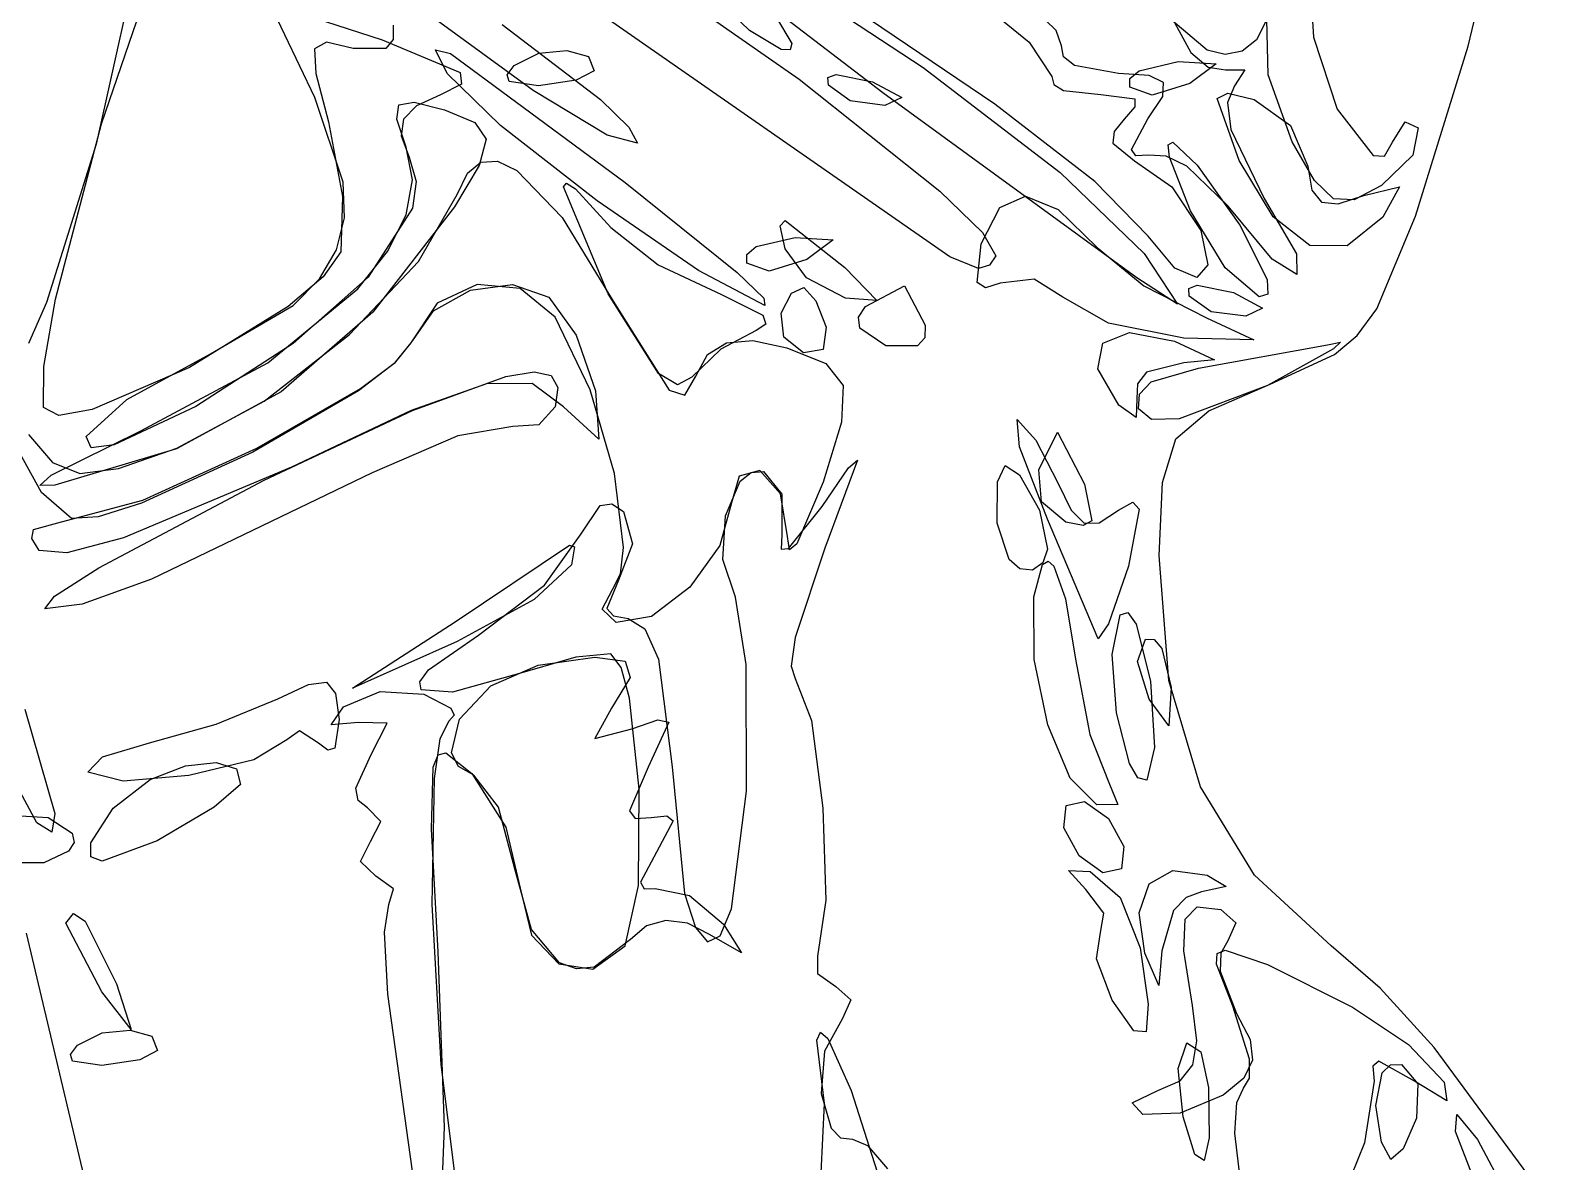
# Model space of a CAD drawing. Extents: x -886 to 651, y -59 to 942.
# Drawn here: x -249.54 to -219.78, y 93.74 to 116 of the extents above; entities that cross this region are included whole.
import ezdxf

# ---------------------------------------------------------------- set-up
doc = ezdxf.new("R2010")
doc.units = 0

msp = doc.modelspace()

# ---------------------------------------------------------------- linework, layer by layer
at = {"layer": 'Layer 1'}
for p, q in [((-221.26427, 115.685579), (-220.086451, 120.523096)), ((-239.648161, 114.81087), (-244.0268, 118.00767)), ((-235.564027, 117.618426), (-231.98357, 115.26492)), ((-248.14056, 114.156866), (-247.031159, 117.402456)), ((-232.77609, 114.76481), (-236.07444, 117.296335)), ((-247.495391, 117.118449), (-248.24662, 113.75469)), ((-237.56383, 117.229003), (-234.417491, 115.036289)), ((-231.4571, 111.54111), (-239.0161, 116.80061)), ((-231.15275, 116.78658), (-229.894746, 115.763696)), ((-243.94576, 114.67448), (-244.82742, 116.52186)), ((-244.82742, 116.52186), (-242.61849, 115.80739)), ((-235.393904, 115.992698), (-236.06446, 116.6436)), ((-229.368706, 115.99101), (-229.79433, 116.405212)), ((-227.27443, 116.580827), (-226.7167, 115.559323)), ((-224.351615, 116.609297), (-224.306834, 115.863034)), ((-242.40381, 116.09336), (-242.401459, 115.814835)), ((-240.26111, 116.11027), (-238.327719, 114.634452)), ((-234.88779, 116.27687), (-234.562876, 115.733688)), ((-230.568974, 114.539484), (-233.034935, 116.21025)), ((-226.398728, 115.603945), (-227.069524, 116.176354)), ((-225.22602, 116.20883), (-225.42822, 115.808369)), ((-225.19593, 115.122175), (-225.22399, 116.20818)), ((-242.61849, 115.80739), (-241.084572, 115.164361)), ((-242.401459, 115.814835), (-242.54676, 115.637586)), ((-234.77137, 115.61487), (-235.393904, 115.992698)), ((-229.25918, 115.6888), (-229.368706, 115.99101)), ((-225.42822, 115.808369), (-225.709703, 115.582208)), ((-224.306834, 115.863034), (-223.83653, 114.44668)), ((-243.718213, 115.759774), (-243.950856, 115.630505)), ((-243.950856, 115.630505), (-243.926116, 115.144911)), ((-243.19275, 115.63752), (-243.718213, 115.759774)), ((-242.54676, 115.637586), (-243.19275, 115.63752)), ((-241.34007, 115.14633), (-241.572631, 115.611089)), ((-241.572631, 115.611089), (-241.277744, 115.53764)), ((-241.277744, 115.53764), (-237.8447, 113.0029)), ((-240.02779, 115.30422), (-239.541403, 115.544973)), ((-239.541403, 115.544973), (-238.989248, 115.598805)), ((-238.989248, 115.598805), (-238.56239, 115.47866)), ((-234.598537, 115.610372), (-234.77137, 115.61487)), ((-234.562876, 115.733688), (-234.598537, 115.610372)), ((-229.894746, 115.763696), (-229.44903, 115.08948)), ((-229.224365, 115.47465), (-229.25918, 115.6888)), ((-226.7167, 115.559323), (-226.379085, 115.272565)), ((-226.04252, 115.518137), (-226.398728, 115.603945)), ((-225.709703, 115.582208), (-226.04252, 115.518137)), ((-222.299674, 112.339529), (-221.26427, 115.685579)), ((-240.165787, 115.122237), (-240.02779, 115.30422)), ((-238.4519, 115.19748), (-238.803076, 115.014852)), ((-238.56239, 115.47866), (-238.4519, 115.19748)), ((-238.4519, 115.19748), (-238.4519, 115.19748)), ((-231.98357, 115.26492), (-229.287787, 113.201852)), ((-231.98357, 115.26492), (-231.98357, 115.26492)), ((-229.002211, 115.300249), (-229.224365, 115.47465)), ((-228.14246, 115.14272), (-229.002211, 115.300249)), ((-227.914068, 115.048491), (-227.732599, 115.201518)), ((-227.732599, 115.201518), (-226.9657, 115.37991)), ((-226.9657, 115.37991), (-226.21641, 115.33611)), ((-226.21641, 115.33611), (-226.739, 114.94791)), ((-226.379085, 115.272565), (-226.03354, 115.22116)), ((-226.03354, 115.22116), (-225.657594, 115.214939)), ((-225.657594, 115.214939), (-225.85917, 114.90655)), ((-243.926116, 115.144911), (-243.67943, 114.19819)), ((-241.058399, 114.937072), (-241.47592, 114.72507)), ((-240.295989, 114.122813), (-241.34007, 115.14633)), ((-241.084572, 115.164361), (-241.058399, 114.937072)), ((-240.123109, 114.98723), (-240.165787, 115.122237)), ((-239.54624, 114.90046), (-240.123109, 114.98723)), ((-238.803076, 115.014852), (-239.54624, 114.90046)), ((-234.417491, 115.036289), (-231.655056, 112.829855)), ((-233.853079, 115.066285), (-233.691715, 115.129045)), ((-233.84592, 114.91665), (-233.853079, 115.066285)), ((-233.41798, 114.607461), (-233.84592, 114.91665)), ((-233.691715, 115.129045), (-232.97741, 114.98495)), ((-232.97741, 114.98495), (-232.403406, 114.676714)), ((-229.44903, 115.08948), (-229.414079, 114.929679)), ((-229.414079, 114.929679), (-229.220797, 114.809409)), ((-227.537571, 115.106719), (-228.14246, 115.14272)), ((-227.91917, 114.875), (-227.914068, 115.048491)), ((-227.253469, 114.968606), (-227.537571, 115.106719)), ((-226.739, 114.9479), (-227.47898, 114.718209)), ((-227.268502, 114.695278), (-227.253469, 114.968606)), ((-226.739, 114.94791), (-226.739, 114.9479)), ((-225.85917, 114.90655), (-225.994691, 114.57356)), ((-224.72702, 113.79917), (-225.19593, 115.122175)), ((-243.386692, 113.009544), (-243.94576, 114.67448)), ((-241.47592, 114.72509), (-241.948145, 114.508343)), ((-241.47592, 114.72507), (-241.47592, 114.72509)), ((-238.197411, 113.934571), (-239.648161, 114.81087)), ((-238.327719, 114.634452), (-237.769301, 114.09013)), ((-232.73273, 114.51878), (-233.41798, 114.607461)), ((-227.77779, 111.1268), (-232.77609, 114.76481)), ((-232.403406, 114.676714), (-232.73274, 114.51871)), ((-229.220797, 114.809409), (-228.48567, 114.73411)), ((-228.48567, 114.73411), (-227.819842, 114.649421)), ((-227.47898, 114.718209), (-227.91917, 114.875)), ((-227.819842, 114.649421), (-227.815597, 114.489047)), ((-227.56102, 114.25363), (-227.268502, 114.695278)), ((-226.200936, 114.657179), (-225.992869, 114.759681)), ((-225.76886, 113.43475), (-226.200936, 114.657179)), ((-225.992869, 114.759681), (-225.47484, 114.63409)), ((-225.47484, 114.63409), (-224.755133, 114.12052)), ((-242.332585, 114.247408), (-242.292608, 114.52978)), ((-242.292608, 114.52978), (-241.992497, 114.579869)), ((-241.948145, 114.508343), (-242.200774, 114.247181)), ((-241.992497, 114.579869), (-241.39706, 114.43208)), ((-241.39706, 114.43208), (-240.800158, 114.183081)), ((-232.73274, 114.51871), (-232.73273, 114.51878)), ((-228.606118, 113.020621), (-230.568974, 114.539484)), ((-227.815597, 114.489047), (-228.02949, 114.24893)), ((-225.994691, 114.57356), (-225.929245, 114.04418)), ((-223.83653, 114.44668), (-223.133523, 113.534979)), ((-249.042068, 110.707218), (-248.14056, 114.156866)), ((-243.67943, 114.19819), (-243.402006, 112.726066)), ((-242.14762, 113.69835), (-242.332585, 114.247408)), ((-242.200774, 114.247181), (-242.24523, 113.918942)), ((-240.800158, 114.183081), (-240.575376, 113.854216)), ((-238.38975, 112.642914), (-240.295989, 114.122813)), ((-237.769301, 114.09013), (-237.59951, 113.77695)), ((-228.225367, 114.005206), (-228.253354, 113.775086)), ((-228.02949, 114.24893), (-228.225367, 114.005206)), ((-227.883954, 113.649312), (-227.56102, 114.25363)), ((-225.929245, 114.04418), (-225.27248, 112.6875)), ((-224.755133, 114.12052), (-224.418, 113.32)), ((-222.7494, 113.79264), (-222.501804, 114.196159)), ((-222.501804, 114.196159), (-222.24685, 114.0744)), ((-222.24685, 114.0744), (-222.35059, 113.537521)), ((-248.24662, 113.75469), (-249.21987, 110.638599)), ((-242.24523, 113.918942), (-242.09294, 113.50096)), ((-240.575376, 113.854216), (-240.711332, 113.337043)), ((-237.59951, 113.77695), (-238.197411, 113.934571)), ((-228.253354, 113.775086), (-227.82423, 113.42977)), ((-227.160349, 113.743054), (-227.072679, 113.796029)), ((-227.136405, 113.501049), (-227.160349, 113.743054)), ((-227.072679, 113.796029), (-226.592048, 113.343445)), ((-224.285076, 113.043419), (-224.72702, 113.79917)), ((-222.907575, 113.521234), (-222.7494, 113.79264)), ((-242.024209, 113.055663), (-242.14762, 113.69835)), ((-242.09294, 113.50096), (-241.950677, 113.02241)), ((-240.945824, 113.186113), (-240.677907, 113.403388)), ((-240.677907, 113.403388), (-240.350192, 113.419778)), ((-240.350192, 113.419778), (-239.97014, 113.240378)), ((-227.799398, 113.528283), (-227.883954, 113.649312)), ((-227.82423, 113.42977), (-227.092966, 112.917439)), ((-227.55102, 113.54214), (-227.799398, 113.528283)), ((-227.20511, 113.519587), (-227.55102, 113.54214)), ((-226.793708, 113.321919), (-227.20511, 113.519587)), ((-226.72413, 112.44139), (-227.136405, 113.501049)), ((-225.096622, 112.327788), (-225.76886, 113.43475)), ((-223.133523, 113.534979), (-222.907575, 113.521234)), ((-222.35059, 113.537521), (-222.96541, 112.94299)), ((-240.711332, 113.337043), (-241.19664, 112.52312)), ((-241.14648, 112.76286), (-240.945824, 113.186113)), ((-239.97014, 113.240378), (-239.082876, 112.314576)), ((-229.287787, 113.201852), (-227.63674, 111.60776)), ((-225.98055, 112.53361), (-226.793708, 113.321919)), ((-226.592048, 113.343445), (-225.75361, 112.16041)), ((-224.418, 113.32), (-224.338056, 112.85259)), ((-224.418, 113.32), (-224.418, 113.32)), ((-243.362707, 112.308599), (-243.386692, 113.009544)), ((-242.150698, 112.367002), (-242.024209, 113.055663)), ((-241.950677, 113.02241), (-242.027555, 112.498421)), ((-239.056637, 112.919586), (-238.993258, 112.987649)), ((-238.17469, 110.81437), (-239.056637, 112.919586)), ((-238.993258, 112.987649), (-238.816187, 112.8759)), ((-238.816187, 112.8759), (-238.12069, 112.11994)), ((-237.8447, 113.0029), (-235.63684, 111.231468)), ((-237.8447, 113.0029), (-237.8447, 113.0029)), ((-231.655056, 112.829855), (-230.816348, 112.018215)), ((-227.55559, 111.94838), (-228.606118, 113.020621)), ((-227.092966, 112.917439), (-226.52167, 112.05557)), ((-224.338056, 112.85259), (-224.150455, 112.612939)), ((-223.909796, 112.680705), (-224.285076, 113.043419)), ((-222.96541, 112.94299), (-223.502726, 112.663179)), ((-223.31207, 112.74386), (-222.611286, 112.918371)), ((-222.611286, 112.918371), (-222.94239, 112.32237)), ((-243.402006, 112.726066), (-243.43461, 111.63894)), ((-241.19664, 112.52312), (-242.804484, 110.453518)), ((-241.904392, 111.449435), (-241.14648, 112.76286)), ((-241.19664, 112.52312), (-241.19664, 112.52312)), ((-236.397456, 111.273803), (-238.38975, 112.642914)), ((-230.84309, 111.79802), (-230.474174, 112.508744)), ((-230.474174, 112.508744), (-229.966489, 112.733011)), ((-229.966489, 112.733011), (-229.326614, 112.471033)), ((-225.116573, 111.493712), (-225.98055, 112.53361)), ((-225.27248, 112.6875), (-224.642586, 111.596727)), ((-224.150455, 112.612939), (-223.820144, 112.582783)), ((-223.502726, 112.663179), (-223.909796, 112.680705)), ((-223.820144, 112.582783), (-223.31207, 112.74386)), ((-243.515691, 111.679103), (-243.362707, 112.308599)), ((-242.027555, 112.498421), (-242.89838, 111.13922)), ((-242.51292, 111.64752), (-242.150698, 112.367002)), ((-239.082876, 112.314576), (-238.07581, 110.66673)), ((-234.792442, 112.146766), (-234.697811, 112.256442)), ((-234.697811, 112.256442), (-233.52044, 111.33282)), ((-229.326614, 112.471033), (-228.56113, 111.72302)), ((-226.040031, 111.322746), (-226.72413, 112.44139)), ((-224.376243, 111.763479), (-225.096622, 112.327788)), ((-222.94239, 112.32237), (-223.645555, 111.75671)), ((-223.058194, 110.518255), (-222.299674, 112.339529)), ((-238.12069, 112.11994), (-238.12065, 112.11994)), ((-238.12065, 112.11994), (-237.192506, 111.382944)), ((-235.265406, 111.740097), (-234.4985, 111.91849)), ((-234.69712, 111.69955), (-234.792442, 112.146766)), ((-234.4985, 111.91849), (-233.749214, 111.874689)), ((-230.816348, 112.018215), (-230.55187, 111.55921)), ((-227.031995, 111.318328), (-227.55559, 111.94838)), ((-226.52167, 112.05557), (-226.382381, 111.385679)), ((-225.75361, 112.16041), (-225.75362, 112.16039)), ((-225.75362, 112.16039), (-225.218412, 111.090686)), ((-243.850596, 111.108879), (-243.515691, 111.679103)), ((-243.43461, 111.63894), (-243.779012, 111.144984)), ((-243.096708, 110.912372), (-242.51292, 111.64752)), ((-235.446874, 111.587071), (-235.265406, 111.740097)), ((-234.273789, 111.125057), (-234.69712, 111.69955)), ((-233.749214, 111.874689), (-234.2718, 111.48648)), ((-230.919651, 111.034615), (-230.84309, 111.79802)), ((-228.56113, 111.72308), (-227.63853, 110.968279)), ((-228.56113, 111.72302), (-228.56113, 111.72308)), ((-223.645555, 111.75671), (-224.376243, 111.763479)), ((-243.263516, 110.011514), (-241.904392, 111.449435)), ((-237.192506, 111.382944), (-235.95066, 110.79813)), ((-235.45197, 111.41358), (-235.446874, 111.587071)), ((-235.01178, 111.256796), (-235.45197, 111.41358)), ((-234.2718, 111.48648), (-235.01178, 111.256796)), ((-234.2718, 111.48648), (-234.2718, 111.48648)), ((-233.52044, 111.33282), (-233.52041, 111.33282)), ((-233.52041, 111.33282), (-232.895136, 110.682159)), ((-230.893418, 111.311206), (-231.4571, 111.54111)), ((-230.680026, 111.375767), (-230.893418, 111.311206)), ((-230.55187, 111.55921), (-230.680026, 111.375767)), ((-227.63674, 111.60776), (-226.979652, 110.608377)), ((-226.596707, 111.135346), (-227.031995, 111.318328)), ((-226.382381, 111.385679), (-226.596707, 111.135346)), ((-225.37565, 110.75161), (-226.040031, 111.322746)), ((-224.630601, 111.190107), (-225.116573, 111.493712)), ((-224.642586, 111.596727), (-224.630601, 111.190107)), ((-243.779012, 111.144984), (-244.467449, 110.560205)), ((-244.372373, 110.585755), (-243.850596, 111.108879)), ((-242.89838, 111.13922), (-244.36889, 109.834361)), ((-235.09521, 110.58265), (-236.397456, 111.273803)), ((-235.63684, 111.231468), (-235.112638, 110.727025)), ((-233.50911, 110.72917), (-234.273789, 111.125057)), ((-230.757282, 110.930555), (-230.919651, 111.034615)), ((-229.797856, 111.099216), (-230.46489, 111.01929)), ((-229.23655, 110.74433), (-229.797856, 111.099216)), ((-226.979652, 110.608377), (-227.77779, 111.1268)), ((-225.218412, 111.090686), (-225.204274, 110.806707)), ((-244.872311, 109.455699), (-243.096708, 110.912372)), ((-241.613824, 110.477989), (-240.882963, 110.881882)), ((-240.751669, 110.994828), (-241.54165, 110.625627)), ((-240.882963, 110.881882), (-240.059562, 110.99325)), ((-239.903869, 110.917167), (-240.751669, 110.994828)), ((-240.059562, 110.99325), (-239.34401, 110.74566)), ((-239.21728, 110.35365), (-239.903869, 110.917167)), ((-239.34401, 110.74566), (-238.802843, 109.999166)), ((-239.34401, 110.74566), (-239.34401, 110.74566)), ((-237.185206, 109.243069), (-238.17469, 110.81437)), ((-235.95066, 110.79813), (-235.135774, 110.392866)), ((-235.112638, 110.727025), (-235.09521, 110.58265)), ((-234.77383, 110.43184), (-234.568119, 110.823603)), ((-234.568119, 110.823603), (-234.33102, 110.93932)), ((-234.33102, 110.93932), (-234.094835, 110.676088)), ((-232.895136, 110.682159), (-233.50911, 110.72917)), ((-233.11848, 110.56161), (-232.34677, 110.96658)), ((-232.34677, 110.96658), (-231.9418, 110.19488)), ((-230.46489, 111.01929), (-230.757282, 110.930555)), ((-228.337106, 110.234488), (-229.23655, 110.74433)), ((-227.63853, 110.968279), (-226.41002, 110.34067)), ((-226.755525, 110.917503), (-226.594164, 110.980261)), ((-226.74836, 110.76787), (-226.755525, 110.917503)), ((-226.320429, 110.458676), (-226.74836, 110.76787)), ((-226.594164, 110.980261), (-225.87986, 110.83617)), ((-225.87986, 110.83617), (-225.305848, 110.527926)), ((-225.204274, 110.806707), (-225.37565, 110.75161)), ((-249.21987, 110.638599), (-249.575836, 109.835858)), ((-249.272046, 109.381369), (-249.042068, 110.707218)), ((-244.467449, 110.560205), (-246.408986, 109.363237)), ((-245.99635, 109.6321), (-244.372373, 110.585755)), ((-242.804484, 110.453518), (-244.604555, 108.883625)), ((-241.54165, 110.625627), (-242.05478, 109.84856)), ((-242.05176, 109.848), (-241.613824, 110.477989)), ((-238.07585, 110.66673), (-236.97708, 108.916233)), ((-238.07581, 110.66673), (-238.07585, 110.66673)), ((-234.720309, 109.959279), (-234.77383, 110.43184)), ((-234.094835, 110.676088), (-233.89132, 110.15679)), ((-233.255747, 110.35376), (-233.11848, 110.56161)), ((-225.63518, 110.36999), (-226.320429, 110.458676)), ((-225.305848, 110.527926), (-225.63518, 110.36993)), ((-223.444028, 109.99087), (-223.058194, 110.518255)), ((-238.52821, 108.924912), (-239.21728, 110.35365)), ((-235.073156, 110.218624), (-235.26735, 110.09117)), ((-235.135774, 110.392866), (-235.073156, 110.218624)), ((-233.89132, 110.15679), (-233.947059, 109.71828)), ((-233.89132, 110.15679), (-233.89132, 110.15679)), ((-233.225147, 110.138979), (-233.255747, 110.35376)), ((-232.7135, 109.7899), (-233.225147, 110.138979)), ((-231.9418, 110.19488), (-231.946943, 109.945845)), ((-231.9418, 110.19488), (-231.9418, 110.19488)), ((-226.85711, 109.94174), (-228.337106, 110.234488)), ((-226.41002, 110.34067), (-225.481314, 109.908278)), ((-225.63518, 110.36993), (-225.63518, 110.36999)), ((-244.36889, 109.834361), (-246.285914, 108.593121)), ((-244.942577, 108.703333), (-243.263516, 110.011514)), ((-242.05478, 109.84856), (-242.38291, 109.441708)), ((-242.366449, 109.459303), (-242.05176, 109.848)), ((-238.802843, 109.999166), (-238.42732, 108.90339)), ((-236.220413, 109.615971), (-235.850776, 109.849116)), ((-235.26735, 110.09117), (-235.961464, 109.726325)), ((-235.850776, 109.849116), (-235.333751, 109.893571)), ((-235.333751, 109.893571), (-234.66189, 109.75167)), ((-234.33414, 109.64931), (-234.720309, 109.959279)), ((-231.946943, 109.945845), (-232.094149, 109.786478)), ((-228.543494, 109.336607), (-228.447433, 109.839551)), ((-228.447433, 109.839551), (-227.92053, 110.049525)), ((-227.92053, 110.049525), (-227.03616, 109.88256)), ((-227.03616, 109.88256), (-226.253835, 109.516238)), ((-225.481314, 109.908278), (-226.85711, 109.94174)), ((-224.02999, 109.80588), (-223.775918, 109.861777)), ((-223.775918, 109.861777), (-223.914083, 109.730052)), ((-223.893129, 109.618433), (-223.444028, 109.99087)), ((-247.644099, 108.73334), (-245.99635, 109.6321)), ((-235.961464, 109.726325), (-236.53227, 109.17287)), ((-236.45011, 109.1918), (-236.220413, 109.615971)), ((-234.66189, 109.75167), (-233.898129, 109.440791)), ((-233.947059, 109.71828), (-234.33414, 109.64931)), ((-232.094149, 109.786478), (-232.7135, 109.7899)), ((-226.56698, 109.34794), (-224.02999, 109.80588)), ((-223.914083, 109.730052), (-225.212, 109.0084)), ((-225.15778, 109.036739), (-223.893129, 109.618433)), ((-249.27867, 108.5751), (-249.272046, 109.381369)), ((-246.408986, 109.363237), (-248.324351, 108.538162)), ((-247.36417, 108.11822), (-244.872311, 109.455699)), ((-242.38291, 109.441708), (-243.088486, 108.906927)), ((-243.047438, 108.947951), (-242.366449, 109.459303)), ((-240.188574, 109.188661), (-239.633275, 109.276211)), ((-239.633275, 109.276211), (-239.29791, 109.202821)), ((-236.815914, 109.019572), (-237.185206, 109.243069)), ((-233.898129, 109.440791), (-233.555275, 109.010826)), ((-228.13534, 108.62466), (-228.543494, 109.336607)), ((-227.589405, 109.269284), (-227.768433, 109.039903)), ((-226.85475, 109.45443), (-227.589405, 109.269284)), ((-227.497581, 109.083202), (-226.56698, 109.34794)), ((-226.253835, 109.516238), (-226.85475, 109.45443)), ((-226.85475, 109.45443), (-226.85475, 109.45443)), ((-245.086994, 107.773122), (-243.047438, 108.947951)), ((-240.568778, 109.044612), (-242.048331, 108.519784)), ((-242.0253, 108.513986), (-240.188574, 109.188661)), ((-239.669608, 109.045052), (-240.568778, 109.044612)), ((-239.05393, 108.58666), (-239.669608, 109.045052)), ((-239.29791, 109.202821), (-239.165899, 108.972678)), ((-239.165899, 108.972678), (-239.22066, 108.58997)), ((-236.53227, 109.17287), (-236.815914, 109.019572)), ((-236.665587, 108.822048), (-236.45011, 109.1918)), ((-233.555275, 109.010826), (-233.586986, 108.290426)), ((-227.768433, 109.039903), (-227.78139, 108.75014)), ((-227.727576, 108.837249), (-227.497581, 109.083202)), ((-225.212, 109.0084), (-226.944951, 108.352474)), ((-226.365431, 108.511151), (-225.15778, 109.036739)), ((-225.212, 109.0084), (-225.212, 109.0084)), ((-248.43888, 108.0084), (-247.644099, 108.73334)), ((-244.604555, 108.883625), (-246.666736, 107.764789)), ((-246.6603, 107.77913), (-244.942577, 108.703333)), ((-243.088486, 108.906927), (-245.166304, 107.694885)), ((-238.052292, 107.275078), (-238.52821, 108.924912)), ((-238.42732, 108.90339), (-238.358751, 107.951551)), ((-236.97708, 108.916233), (-236.665587, 108.822048)), ((-227.78139, 108.75014), (-227.792743, 108.377837)), ((-227.74899, 108.55046), (-227.727576, 108.837249)), ((-248.980071, 108.418246), (-249.27867, 108.5751)), ((-248.324351, 108.538162), (-248.980071, 108.418246)), ((-246.285914, 108.593121), (-247.894295, 107.842226)), ((-244.94074, 107.14529), (-242.0253, 108.513986)), ((-242.048331, 108.519784), (-244.40516, 107.40501)), ((-239.22066, 108.58997), (-239.540062, 108.233636)), ((-239.22066, 108.58997), (-239.22066, 108.58997)), ((-238.358751, 107.951551), (-239.05393, 108.58666)), ((-227.792743, 108.377837), (-228.13534, 108.62466)), ((-227.487716, 108.340281), (-227.74899, 108.55046)), ((-226.944951, 108.352474), (-227.487716, 108.340281)), ((-227.012001, 107.958675), (-226.365431, 108.511151)), ((-249.131447, 107.24558), (-247.36417, 108.11822)), ((-240.05049, 108.20311), (-241.130715, 108.018348)), ((-239.540062, 108.233636), (-240.05049, 108.20311)), ((-233.586986, 108.290426), (-233.94692, 107.10824)), ((-230.088955, 107.804725), (-230.1305, 108.339104)), ((-230.1305, 108.339104), (-229.762596, 107.931069)), ((-229.70836, 107.34687), (-229.3398, 108.09265)), ((-229.3398, 108.09265), (-228.80917, 107.06662)), ((-249.32283, 106.906989), (-249.85406, 107.87034)), ((-249.5749, 108.04203), (-249.101505, 107.494648)), ((-246.666736, 107.764789), (-249.06091, 107.04836)), ((-248.34676, 107.784009), (-248.43888, 108.0084)), ((-247.894295, 107.842226), (-248.34676, 107.784009)), ((-247.804566, 107.377664), (-246.6603, 107.77913)), ((-247.327772, 106.755198), (-245.086994, 107.773122)), ((-241.130715, 108.018348), (-242.82006, 107.2912)), ((-229.53312, 106.377824), (-230.088955, 107.804725)), ((-229.762596, 107.931069), (-229.33401, 107.092084)), ((-227.27662, 107.102376), (-227.012001, 107.958675)), ((-249.101505, 107.494648), (-248.564847, 107.278015)), ((-245.166304, 107.694885), (-247.35689, 106.695056)), ((-233.271769, 107.538455), (-233.91324, 105.807301)), ((-233.449905, 107.390658), (-233.271769, 107.538455)), ((-249.353763, 107.04499), (-249.131447, 107.24558)), ((-248.564847, 107.278015), (-247.804566, 107.377664)), ((-244.40516, 107.40501), (-247.705248, 106.011822)), ((-242.82006, 107.2912), (-247.157535, 105.201738)), ((-237.877706, 105.824439), (-238.052292, 107.275078)), ((-235.602897, 107.225976), (-235.7531, 106.70294)), ((-235.19336, 107.33535), (-235.602897, 107.225976)), ((-235.577931, 107.126607), (-235.367228, 107.30096)), ((-235.367228, 107.30096), (-235.12357, 107.314151)), ((-234.788911, 106.877474), (-235.19336, 107.33535)), ((-235.12357, 107.314151), (-234.763657, 106.87015)), ((-233.96454, 106.630171), (-233.449905, 107.390658)), ((-230.516413, 107.115369), (-230.367116, 107.433802)), ((-230.367116, 107.433802), (-230.088709, 107.249522)), ((-230.088709, 107.249522), (-229.69438, 106.55839)), ((-229.653342, 106.721884), (-229.70836, 107.34687)), ((-249.06091, 107.04836), (-249.353763, 107.04499)), ((-248.7289, 106.39006), (-249.32283, 106.906989)), ((-248.191914, 105.423319), (-244.94074, 107.14529)), ((-235.866336, 106.44798), (-235.577931, 107.126607)), ((-234.65096, 106.0367), (-234.788911, 106.877474)), ((-234.763657, 106.87015), (-234.76073, 106.071451)), ((-233.94692, 107.10824), (-234.46553, 105.892164)), ((-230.52341, 106.29836), (-230.516413, 107.115369)), ((-229.33401, 107.092084), (-229.069592, 106.553843)), ((-229.33401, 107.092084), (-229.33401, 107.092084)), ((-228.80917, 107.06662), (-228.662322, 106.349345)), ((-228.80917, 107.06662), (-228.80917, 107.06662)), ((-227.33842, 105.665319), (-227.27662, 107.102376)), ((-248.92712, 106.32586), (-247.327772, 106.755198)), ((-247.35689, 106.695056), (-248.203426, 106.42554)), ((-238.70447, 106.089321), (-238.330425, 106.65059)), ((-238.330425, 106.65059), (-238.101673, 106.682501)), ((-238.101673, 106.682501), (-237.87718, 106.531451)), ((-235.7531, 106.70294), (-235.976989, 105.863573)), ((-234.630497, 105.801916), (-233.96454, 106.630171)), ((-229.69438, 106.55839), (-229.535931, 105.791528)), ((-229.69438, 106.55839), (-229.69438, 106.55839)), ((-229.17774, 106.32084), (-229.653342, 106.721884)), ((-228.517001, 106.30692), (-228.14014, 106.558614)), ((-228.14014, 106.558614), (-227.861004, 106.713942)), ((-227.734871, 106.579172), (-227.94389, 105.452184)), ((-227.861004, 106.713942), (-227.734871, 106.579172)), ((-249.477651, 106.179126), (-248.92712, 106.32586)), ((-248.203426, 106.42554), (-248.7289, 106.39006)), ((-237.87718, 106.531451), (-237.69699, 105.893246)), ((-235.920519, 105.58539), (-235.866336, 106.44798)), ((-230.291914, 105.583486), (-230.52341, 106.29836)), ((-228.54038, 104.024364), (-229.53312, 106.377824)), ((-228.833071, 106.25745), (-229.17774, 106.32084)), ((-229.069592, 106.553843), (-228.812037, 106.298725)), ((-228.662322, 106.349345), (-228.833071, 106.25745)), ((-228.812037, 106.298725), (-228.517001, 106.30692)), ((-249.507855, 106.001566), (-249.477651, 106.179126)), ((-249.3666, 105.76486), (-249.507855, 106.001566)), ((-247.705248, 106.011822), (-248.822163, 105.718154)), ((-239.430833, 105.08155), (-238.70447, 106.089321)), ((-234.76073, 106.071451), (-234.77564, 105.790294)), ((-234.611443, 105.776776), (-234.65096, 106.0367)), ((-248.822163, 105.718154), (-249.3666, 105.76486)), ((-241.18432, 104.36072), (-238.93988, 105.86662)), ((-238.93988, 105.86662), (-238.835501, 105.83588)), ((-238.835501, 105.83588), (-238.89838, 105.48207)), ((-237.69699, 105.893246), (-237.97628, 105.179321)), ((-237.930968, 105.30516), (-237.877706, 105.824439)), ((-235.976989, 105.863573), (-236.571899, 105.042813)), ((-234.77564, 105.790294), (-234.630497, 105.801916)), ((-234.46553, 105.892164), (-234.611443, 105.776776)), ((-233.91371, 105.8073), (-234.495584, 104.05117)), ((-233.91324, 105.807301), (-233.91371, 105.8073)), ((-229.535931, 105.791528), (-229.629733, 105.521767)), ((-227.151817, 103.204189), (-227.33842, 105.665319)), ((-249.067444, 104.864118), (-248.191914, 105.423319)), ((-238.89836, 105.48207), (-239.632725, 104.798881)), ((-238.89838, 105.48207), (-238.89836, 105.48207)), ((-235.67221, 104.845961), (-235.920519, 105.58539)), ((-230.079489, 105.402501), (-230.291914, 105.583486)), ((-229.83283, 105.37937), (-230.079489, 105.402501)), ((-229.629733, 105.521767), (-229.83283, 105.37937)), ((-229.80781, 104.85017), (-229.633027, 105.489428)), ((-229.633027, 105.489428), (-229.524738, 105.553017)), ((-229.524738, 105.553017), (-229.409571, 105.45642)), ((-229.409571, 105.45642), (-229.179758, 104.814187)), ((-227.94389, 105.452184), (-228.336099, 104.32379)), ((-247.157535, 105.201738), (-248.52131, 104.70649)), ((-240.72799, 104.099931), (-239.430833, 105.08155)), ((-237.97628, 105.179321), (-238.19976, 104.624973)), ((-238.09263, 104.99329), (-237.930968, 105.30516)), ((-249.25422, 104.61673), (-249.067444, 104.864118)), ((-239.632725, 104.798881), (-241.1428, 103.97617)), ((-238.29111, 104.612146), (-238.09263, 104.99329)), ((-236.571899, 105.042813), (-237.324591, 104.46237)), ((-235.460073, 103.521777), (-235.67221, 104.845961)), ((-229.799275, 103.619237), (-229.80781, 104.85017)), ((-229.179758, 104.814187), (-228.9859, 103.62577)), ((-248.52131, 104.70649), (-249.25422, 104.61673)), ((-238.02183, 104.34396), (-238.29111, 104.612146)), ((-238.19976, 104.624973), (-238.070004, 104.475158)), ((-238.070004, 104.475158), (-237.78358, 104.427161)), ((-228.267602, 103.718664), (-228.11037, 104.49773)), ((-228.11037, 104.49773), (-227.95424, 104.542924)), ((-227.95424, 104.542924), (-227.789676, 104.31206)), ((-243.20527, 103.05411), (-241.18432, 104.36072)), ((-237.324591, 104.46237), (-238.02183, 104.34396)), ((-237.78358, 104.427161), (-237.453682, 104.219981)), ((-237.453682, 104.219981), (-237.187432, 103.624861)), ((-228.336099, 104.32379), (-228.54038, 104.024364)), ((-227.789676, 104.31206), (-227.51357, 103.19336)), ((-241.1428, 103.97617), (-243.20527, 103.05411)), ((-241.708981, 103.419269), (-240.72799, 104.099931)), ((-234.495584, 104.05117), (-234.577909, 103.48744)), ((-227.767991, 103.580424), (-227.6112, 104.02061)), ((-227.6112, 104.02061), (-227.437709, 104.015514)), ((-227.437709, 104.015514), (-227.284682, 103.834047)), ((-238.810794, 103.666538), (-239.92108, 103.343251)), ((-239.55616, 103.507805), (-238.436726, 103.664765)), ((-238.12317, 103.730611), (-238.810794, 103.666538)), ((-238.436726, 103.664765), (-237.843849, 103.58921)), ((-237.922035, 103.462257), (-238.12317, 103.730611)), ((-237.843849, 103.58921), (-237.745167, 103.262308)), ((-237.187432, 103.624861), (-236.91713, 101.510331)), ((-229.530233, 102.332686), (-229.799275, 103.619237)), ((-228.9859, 103.62577), (-228.703238, 102.1447)), ((-228.9859, 103.62577), (-228.9859, 103.62577)), ((-228.176238, 102.569675), (-228.267602, 103.718664)), ((-227.5383, 102.84044), (-227.767991, 103.580424)), ((-227.284682, 103.834047), (-227.10629, 103.06715)), ((-241.882854, 103.182172), (-241.708981, 103.419269)), ((-239.92108, 103.343251), (-241.238509, 102.978085)), ((-240.48515, 103.103088), (-239.55616, 103.507805)), ((-237.758552, 102.861307), (-237.922035, 103.462257)), ((-235.45771, 101.029911), (-235.460073, 103.521777)), ((-234.577909, 103.48744), (-234.49569, 103.24535)), ((-244.67417, 102.84567), (-244.067763, 103.130583)), ((-244.067763, 103.130583), (-243.713391, 103.174413)), ((-243.713391, 103.174413), (-243.537536, 102.952461)), ((-243.38097, 102.686983), (-242.657134, 102.987699)), ((-242.657134, 102.987699), (-241.80363, 102.940603)), ((-241.856815, 103.024372), (-241.882854, 103.182172)), ((-241.238509, 102.978085), (-241.856815, 103.024372)), ((-241.098878, 102.447335), (-240.48515, 103.103088)), ((-237.745167, 103.262308), (-238.10832, 102.665225)), ((-234.49569, 103.24535), (-234.176023, 102.420035)), ((-227.51357, 103.19336), (-227.51356, 103.19336)), ((-227.51356, 103.19336), (-227.433593, 101.885431)), ((-226.529882, 101.112083), (-227.151817, 103.204189)), ((-227.1063, 103.06715), (-227.1501, 102.317859)), ((-227.10629, 103.06715), (-227.1063, 103.06715)), ((-245.886111, 102.344583), (-244.67417, 102.84567)), ((-243.621496, 102.335748), (-243.38097, 102.686983)), ((-243.537536, 102.952461), (-243.46668, 102.44003)), ((-241.80363, 102.940603), (-241.268001, 102.662938)), ((-237.564301, 101.069774), (-237.758552, 102.861307)), ((-227.1501, 102.317859), (-227.5383, 102.84044)), ((-249.6458, 102.6413), (-249.061569, 100.589645)), ((-243.46668, 102.44002), (-243.554934, 101.877349)), ((-243.46668, 102.44003), (-243.46668, 102.44002)), ((-241.3084, 102.40933), (-241.485084, 102.058163)), ((-241.208076, 102.524412), (-241.30841, 102.409333)), ((-241.30841, 102.409333), (-241.3084, 102.40933)), ((-241.268001, 102.662938), (-241.208076, 102.524412)), ((-241.257261, 101.780497), (-241.098878, 102.447335)), ((-238.10828, 102.66522), (-238.441159, 102.066055)), ((-238.10832, 102.665225), (-238.10828, 102.66522)), ((-237.71038, 102.25535), (-237.196896, 102.431954)), ((-237.196896, 102.431954), (-236.98194, 102.388361)), ((-234.176023, 102.420035), (-233.954483, 100.697739)), ((-227.920462, 101.571481), (-228.176238, 102.569675)), ((-247.19517, 101.98196), (-245.886111, 102.344583)), ((-244.248098, 102.217879), (-244.49405, 102.04159)), ((-243.87154, 101.97539), (-244.248098, 102.217879)), ((-243.08314, 102.377303), (-243.621496, 102.335748)), ((-242.520477, 102.365394), (-243.08314, 102.377303)), ((-242.83464, 101.754093), (-242.520477, 102.365394)), ((-238.441159, 102.066055), (-237.71038, 102.25535)), ((-236.98194, 102.388361), (-237.38735, 101.49955)), ((-229.089444, 101.282673), (-229.530233, 102.332686)), ((-228.703238, 102.1447), (-228.31373, 101.16694)), ((-248.119948, 101.702899), (-247.19517, 101.98196)), ((-244.49405, 102.04159), (-245.144615, 101.64492)), ((-243.69021, 101.837452), (-243.87154, 101.97539)), ((-243.554934, 101.877349), (-243.69021, 101.837452)), ((-241.485084, 102.058163), (-241.598814, 101.281619)), ((-227.433593, 101.885431), (-227.58446, 101.2448)), ((-248.40796, 101.40271), (-248.119948, 101.702899)), ((-247.18521, 101.26117), (-246.487904, 101.528802)), ((-246.487904, 101.528802), (-245.882301, 101.596661)), ((-245.144615, 101.64492), (-246.423281, 101.339373)), ((-245.882301, 101.596661), (-245.484225, 101.471375)), ((-243.13785, 101.090006), (-242.83464, 101.754093)), ((-241.650645, 100.281381), (-241.614794, 101.500972)), ((-241.614794, 101.500972), (-241.520299, 101.743263)), ((-241.520299, 101.743263), (-241.366825, 101.782503)), ((-241.366825, 101.782503), (-240.85915, 101.377681)), ((-241.121924, 101.517906), (-241.257261, 101.780497)), ((-240.82022, 101.342525), (-241.121924, 101.517906)), ((-237.38735, 101.49955), (-237.756068, 100.645096)), ((-236.91713, 101.510331), (-236.673578, 99.018282)), ((-227.757227, 101.291657), (-227.920462, 101.571481)), ((-249.41381, 100.40738), (-249.839228, 101.203082)), ((-247.71581, 101.225214), (-248.40796, 101.40271)), ((-247.909258, 100.693279), (-247.18521, 101.26117)), ((-246.423281, 101.339373), (-247.71581, 101.225214)), ((-245.484225, 101.471375), (-245.4095, 101.15957)), ((-241.598814, 101.281619), (-241.64564, 98.798976)), ((-240.85915, 101.377681), (-240.189811, 100.319347)), ((-240.333603, 100.716829), (-240.82022, 101.342525)), ((-228.56567, 100.76135), (-229.089444, 101.282673)), ((-227.58446, 101.2448), (-227.757227, 101.291657)), ((-245.4095, 101.15957), (-245.92762, 100.713895)), ((-245.4095, 101.15957), (-245.4095, 101.15957)), ((-243.091874, 100.84491), (-243.13785, 101.090006)), ((-237.57994, 99.172314), (-237.564301, 101.069774)), ((-235.750678, 98.714475), (-235.45771, 101.029911)), ((-228.31373, 101.16694), (-228.15575, 100.764203)), ((-225.467132, 99.376539), (-226.529882, 101.112083)), ((-248.34964, 100.01036), (-247.909258, 100.693279)), ((-245.92762, 100.713895), (-247.0446, 100.05546)), ((-242.91084, 100.703733), (-243.091874, 100.84491)), ((-242.64453, 100.431116), (-242.91084, 100.703733)), ((-240.00753, 99.475505), (-240.333603, 100.716829)), ((-237.756068, 100.645096), (-237.642388, 100.489988)), ((-233.954483, 100.697739), (-233.895081, 98.88412)), ((-229.21448, 100.308038), (-229.168944, 100.749731)), ((-229.168944, 100.749731), (-228.80639, 100.826338)), ((-228.80639, 100.826338), (-228.337926, 100.490724)), ((-228.15575, 100.764203), (-228.56567, 100.76135)), ((-249.84025, 100.553888), (-249.19039, 100.509351)), ((-249.116376, 100.223872), (-249.41381, 100.40738)), ((-249.19039, 100.509351), (-248.719291, 100.204516)), ((-249.061569, 100.589645), (-249.116376, 100.223872)), ((-242.85324, 100.040283), (-242.64453, 100.431116)), ((-240.189811, 100.319347), (-239.90748, 99.123501)), ((-237.642388, 100.489988), (-237.32965, 100.50996)), ((-237.32965, 100.50996), (-237.020743, 100.545257)), ((-236.9008, 100.443603), (-237.22756, 99.827696)), ((-237.020743, 100.545257), (-236.9008, 100.443603)), ((-228.914363, 99.758626), (-229.21448, 100.308038)), ((-228.337926, 100.490724), (-228.0378, 99.941308)), ((-248.680187, 100.021289), (-248.78958, 99.84652)), ((-248.719291, 100.204516), (-248.680187, 100.021289)), ((-248.34932, 99.737557), (-248.34964, 100.01036)), ((-247.0446, 100.05546), (-248.125434, 99.654355)), ((-243.046322, 99.644585), (-242.85324, 100.040283)), ((-241.52197, 97.872021), (-241.650645, 100.281381)), ((-248.78958, 99.84652), (-249.274129, 99.617641)), ((-248.78958, 99.84652), (-248.78958, 99.84652)), ((-248.125434, 99.654355), (-248.34932, 99.737557)), ((-237.22756, 99.827696), (-237.54064, 99.238336)), ((-228.4459, 99.423009), (-228.914363, 99.758626)), ((-228.0378, 99.941308), (-228.083338, 99.49962)), ((-228.0378, 99.941308), (-228.0378, 99.941308)), ((-249.274129, 99.617641), (-249.79902, 99.623223)), ((-242.74244, 99.360261), (-243.046322, 99.644585)), ((-239.683799, 98.307571), (-240.00753, 99.475505)), ((-228.78067, 99.09838), (-229.125195, 99.47215)), ((-229.125195, 99.47215), (-228.69767, 99.450392)), ((-228.69767, 99.450392), (-228.107951, 98.935822)), ((-228.083338, 99.49962), (-228.4459, 99.423009)), ((-227.534895, 99.2037), (-227.072778, 99.472029)), ((-227.072778, 99.472029), (-226.39922, 99.37974)), ((-242.396909, 99.110362), (-242.74244, 99.360261)), ((-239.90748, 99.123501), (-239.685529, 98.19906)), ((-237.84499, 97.985231), (-237.57994, 99.172314)), ((-237.54064, 99.238336), (-237.471305, 99.109289)), ((-227.734227, 98.639383), (-227.534895, 99.2037)), ((-226.024644, 99.15666), (-226.50452, 99.048107)), ((-226.39922, 99.37974), (-226.024644, 99.15666)), ((-223.95808, 97.985099), (-225.467132, 99.376539)), ((-242.48988, 98.79743), (-242.396909, 99.110362)), ((-237.471305, 99.109289), (-237.25066, 99.113282)), ((-237.25066, 99.113282), (-236.575533, 98.980523)), ((-236.673578, 99.018282), (-236.461104, 98.345369)), ((-236.575533, 98.980523), (-235.90582, 98.416388)), ((-233.895081, 98.88412), (-234.06183, 97.78484)), ((-228.429436, 98.632008), (-228.78067, 99.09838)), ((-228.107951, 98.935822), (-227.71411, 97.946262)), ((-226.811122, 98.936107), (-227.061147, 98.680623)), ((-226.50442, 99.04808), (-226.811122, 98.936107)), ((-226.50452, 99.048107), (-226.50442, 99.04808)), ((-248.84302, 98.435198), (-248.688225, 98.623861)), ((-248.688225, 98.623861), (-248.460076, 98.475331)), ((-242.575814, 98.254237), (-242.48988, 98.79743)), ((-241.64564, 98.798976), (-241.465321, 95.65455)), ((-235.975505, 98.185517), (-235.750678, 98.714475)), ((-228.49239, 98.252633), (-228.429436, 98.632008)), ((-227.61943, 97.84371), (-227.734227, 98.639383)), ((-227.061147, 98.680623), (-227.28828, 97.89099)), ((-226.829707, 98.511202), (-226.595098, 98.757464)), ((-226.595098, 98.757464), (-226.12732, 98.700253)), ((-226.12732, 98.700253), (-225.829759, 98.439383)), ((-249.6234, 98.23782), (-248.169323, 92.110862)), ((-248.13432, 97.084708), (-248.84302, 98.435198)), ((-248.460076, 98.475331), (-247.84296, 97.237608)), ((-242.510241, 97.03977), (-242.575814, 98.254237)), ((-239.132194, 97.651613), (-239.683799, 98.307571)), ((-237.42189, 98.379989), (-237.73872, 98.112015)), ((-237.039093, 98.487282), (-237.42189, 98.379989)), ((-236.617913, 98.432102), (-237.039093, 98.487282)), ((-236.18594, 98.212661), (-236.617913, 98.432102)), ((-236.461104, 98.345369), (-236.220364, 98.065131)), ((-235.90582, 98.416388), (-235.556914, 97.847682)), ((-228.573545, 97.730467), (-228.49239, 98.252633)), ((-226.852993, 97.887808), (-226.829707, 98.511202)), ((-225.829759, 98.439383), (-225.98927, 98.084875)), ((-239.685529, 98.19906), (-239.148988, 97.635676)), ((-238.476069, 97.531637), (-237.84499, 97.985231)), ((-237.73872, 98.112015), (-238.451055, 97.566728)), ((-236.220364, 98.065131), (-235.975505, 98.185517)), ((-235.556914, 97.847682), (-236.18594, 98.212661)), ((-227.71412, 97.946263), (-227.554536, 96.842209)), ((-227.71411, 97.946262), (-227.71412, 97.946263)), ((-225.98928, 98.08488), (-226.125933, 97.841774)), ((-225.98927, 98.084875), (-225.98928, 98.08488)), ((-222.997206, 97.156149), (-223.95808, 97.985099)), ((-241.392991, 94.421834), (-241.52197, 97.872021)), ((-239.148988, 97.635676), (-238.476069, 97.531637)), ((-238.80167, 97.534092), (-239.132194, 97.651613)), ((-234.06183, 97.78484), (-234.060285, 97.442447)), ((-228.26602, 96.920783), (-228.573545, 97.730467)), ((-227.346624, 97.206096), (-227.61943, 97.84371)), ((-227.28828, 97.89099), (-227.346624, 97.206096)), ((-226.6868, 96.813623), (-226.852993, 97.887808)), ((-226.213164, 97.62911), (-226.201592, 97.836148)), ((-225.88861, 96.79834), (-226.213164, 97.62911)), ((-226.201592, 97.836148), (-226.045144, 97.904085)), ((-226.125933, 97.841774), (-226.139467, 97.491209)), ((-226.045144, 97.904085), (-225.210686, 97.622043)), ((-238.451055, 97.566728), (-238.80167, 97.534092)), ((-234.060285, 97.442447), (-233.69571, 97.186616)), ((-226.139467, 97.491209), (-225.81948, 96.65533)), ((-225.210686, 97.622043), (-223.53593, 96.78176)), ((-247.558875, 96.342205), (-248.13432, 97.084708)), ((-247.84296, 97.23761), (-247.558875, 96.342205)), ((-247.84296, 97.237608), (-247.84296, 97.23761)), ((-241.99016, 93.31639), (-242.510241, 97.03977)), ((-233.69571, 97.186616), (-233.401848, 96.922526)), ((-221.934119, 95.990711), (-222.997206, 97.156149)), ((-233.401848, 96.922526), (-233.57027, 96.56028)), ((-227.838061, 96.315394), (-228.26602, 96.920783)), ((-227.554536, 96.842209), (-227.598375, 96.293894)), ((-226.602662, 96.121751), (-226.6868, 96.813623)), ((-225.564477, 95.75605), (-225.88861, 96.79834)), ((-223.53593, 96.78176), (-223.5359, 96.7818)), ((-223.5359, 96.7818), (-222.434869, 96.049393)), ((-233.57027, 96.56028), (-233.922276, 95.917099)), ((-225.81948, 96.65533), (-225.55244, 96.144924)), ((-248.61386, 96.034445), (-248.127473, 96.275193)), ((-248.127473, 96.275193), (-247.575318, 96.329024)), ((-247.575318, 96.329024), (-247.14846, 96.20888)), ((-247.14846, 96.20888), (-247.03797, 95.927704)), ((-234.070167, 96.129312), (-234.002202, 96.287448)), ((-234.002202, 96.287448), (-233.857846, 96.162703)), ((-233.857846, 96.162703), (-233.394728, 95.144429)), ((-227.598375, 96.293894), (-227.838061, 96.315394)), ((-225.55244, 96.144924), (-225.502724, 95.735503)), ((-248.751857, 95.852454), (-248.61386, 96.034445)), ((-248.709179, 95.717437), (-248.751857, 95.852454)), ((-247.03797, 95.927704), (-247.389146, 95.745072)), ((-247.03797, 95.927704), (-247.03797, 95.927704)), ((-233.92216, 94.884548), (-234.070167, 96.129312)), ((-233.922276, 95.917099), (-233.987399, 95.085636)), ((-226.967497, 95.57448), (-226.79749, 96.08094)), ((-226.79749, 96.08094), (-226.522111, 95.900417)), ((-226.675396, 95.644242), (-226.602662, 96.121751)), ((-226.522111, 95.900417), (-226.36734, 95.20018)), ((-222.434869, 96.049393), (-221.73766, 95.30277)), ((-219.777235, 93.070276), (-221.934119, 95.990711)), ((-248.13231, 95.630676), (-248.709179, 95.717437)), ((-247.389146, 95.745072), (-248.13231, 95.630676)), ((-241.465321, 95.65455), (-241.0743, 92.54149)), ((-226.86899, 94.62304), (-226.967497, 95.57448)), ((-226.924413, 95.333551), (-226.675396, 95.644242)), ((-225.502724, 95.735503), (-225.67727, 95.384812)), ((-225.564956, 95.386987), (-225.564477, 95.75605)), ((-223.017437, 95.719931), (-223.139682, 95.622049)), ((-223.139682, 95.622049), (-223.11288, 95.3276)), ((-222.32042, 95.326), (-223.017437, 95.719931)), ((-222.955701, 95.491337), (-222.788156, 95.647139)), ((-222.788156, 95.647139), (-222.5719, 95.65614)), ((-222.5719, 95.65614), (-222.250224, 95.271463)), ((-227.36912, 95.142133), (-226.924413, 95.333551)), ((-225.67727, 95.384812), (-226.08302, 95.0506)), ((-225.6828, 95.18969), (-225.564956, 95.386987)), ((-223.11288, 95.3276), (-223.302416, 94.111507)), ((-223.07818, 94.845696), (-222.955701, 95.491337)), ((-221.685701, 94.938066), (-222.32042, 95.326)), ((-222.250224, 95.271463), (-222.27708, 94.59602)), ((-221.73766, 95.30277), (-221.685701, 94.938066)), ((-233.987399, 95.085636), (-233.793725, 94.397833)), ((-233.394728, 95.144429), (-232.79034, 93.234198)), ((-227.873728, 94.897041), (-227.36912, 95.142133)), ((-226.08302, 95.0506), (-226.925656, 94.692796)), ((-226.36734, 95.20018), (-226.36732, 95.20018)), ((-226.36732, 95.20018), (-226.355463, 94.213072)), ((-225.81354, 94.906082), (-225.6828, 95.18969)), ((-233.989339, 93.523652), (-233.92216, 94.884548)), ((-227.66195, 94.669997), (-227.873728, 94.897041)), ((-226.925656, 94.692796), (-227.66195, 94.669997)), ((-225.849146, 94.30201), (-225.81354, 94.906082)), ((-222.965336, 94.126715), (-223.07818, 94.845696)), ((-221.509354, 94.332161), (-221.48912, 94.672609)), ((-221.48912, 94.672609), (-221.082215, 94.177534)), ((-241.47897, 92.398231), (-241.392991, 94.421834)), ((-233.793725, 94.397833), (-233.608616, 94.211535)), ((-226.639833, 93.885923), (-226.86899, 94.62304)), ((-222.27708, 94.59602), (-222.539256, 93.993917)), ((-222.27708, 94.59602), (-222.27708, 94.59602)), ((-233.608616, 94.211535), (-233.36934, 94.18563)), ((-233.36934, 94.18563), (-233.072979, 94.057727)), ((-233.072979, 94.057727), (-232.683118, 93.602341)), ((-226.355463, 94.213072), (-226.457479, 93.762126)), ((-225.6405, 92.48718), (-225.849146, 94.30201)), ((-223.302416, 94.111507), (-224.03889, 92.28069)), ((-222.78335, 93.785576), (-222.965336, 94.126715)), ((-221.14492, 93.384899), (-221.509354, 94.332161)), ((-221.082215, 94.177534), (-220.517, 93.115999)), ((-226.457479, 93.762126), (-226.639833, 93.885923)), ((-222.539256, 93.993917), (-222.78335, 93.785576))]:
    msp.add_line(p, q, dxfattribs=at)

doc.saveas('drawing.dxf')
